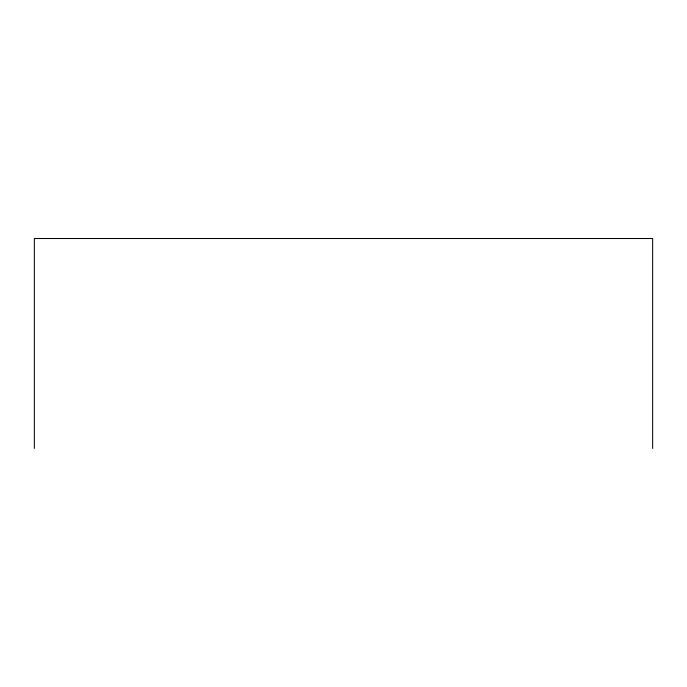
<?xml version="1.0" encoding="UTF-8"?>
<svg xmlns="http://www.w3.org/2000/svg" width="687" height="687" viewBox="0 0 687 687"><rect width="100%" height="100%" fill="white"/><g stroke="black" fill="none" stroke-linecap="round" stroke-linejoin="round"><path stroke-width="1.03" d="M652.65 448.491L652.65 238.509L34.35 238.509L34.35 448.491"/></g></svg>
